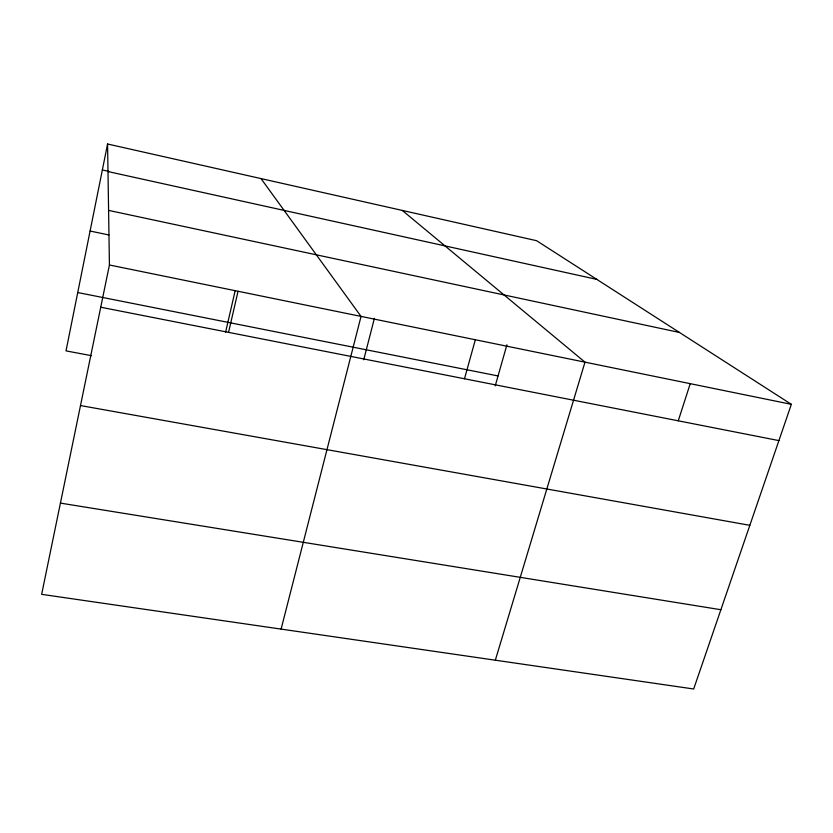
<?xml version="1.0" encoding="UTF-8"?>
<svg xmlns="http://www.w3.org/2000/svg" width="833" height="833" viewBox="0 0 833 833"><rect width="100%" height="100%" fill="white"/><g stroke="black" fill="none" stroke-linecap="round" stroke-linejoin="round"><path stroke-width="1.25" d="M107.572 144.005L109.425 264.988L41.65 594.335L693.681 688.995L791.35 404.328L536.577 240.695L107.572 144.005L66.015 350.891L91.568 355.691M225.556 332.377L235.177 290.655M228.554 332.367L238.051 291.269M281.106 629.102L361.033 316.405L261.01 178.585M363.719 359.773L374.402 318.404M464.481 378.765L475.341 339.76M495.229 385.856L506.922 344.789M495.333 660.205L584.985 362.168L402.287 210.426M678.26 420.811L690.234 383.669M60.424 503.111L720.878 609.725M80.499 405.556L749.835 525.321M100.731 307.221L778.907 440.605M77.74 292.539L498.051 375.943M109.425 264.988L791.35 404.328M90.089 231.033L108.967 234.989M108.592 210.385L679.457 332.461M102.355 169.963L108.707 171.359M107.998 171.556L596.834 279.388"/></g></svg>
